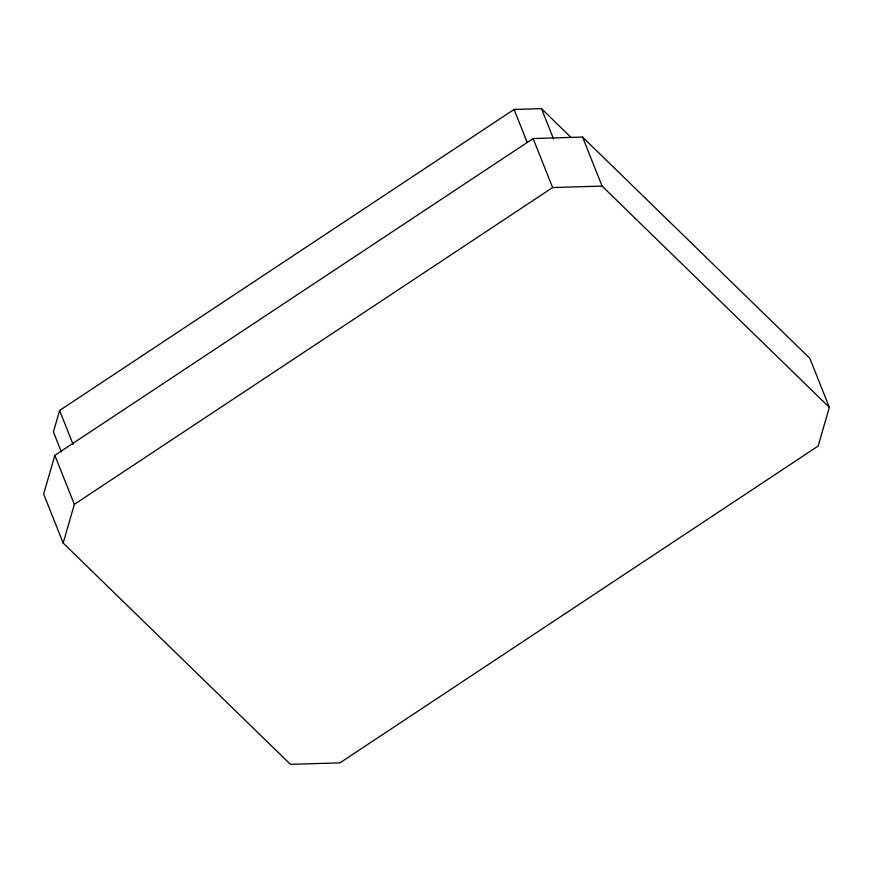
<?xml version="1.0" encoding="UTF-8"?>
<svg xmlns="http://www.w3.org/2000/svg" width="873" height="873" viewBox="0 0 873 873"><rect width="100%" height="100%" fill="white"/><g stroke="black" fill="none" stroke-linecap="round" stroke-linejoin="round"><path stroke-width="1.31" d="M570.767 137.159L541.489 108.656L514.077 109.441L59.604 410.485L53.406 431.917L61.405 452.028M54.846 455.346L43.65 494.042L63.151 543.05L290.447 764.344L339.881 762.882L818.154 446.059L829.35 407.375L809.849 358.356L582.553 137.072L533.119 138.534L54.846 455.346L74.347 504.365L63.151 543.05M74.347 504.365L552.631 187.553L602.064 186.08L829.35 407.375M582.553 137.072L602.064 186.08M541.489 108.656L553.493 138.818M533.119 138.534L552.631 187.553M514.077 109.441L527.074 142.113M59.604 410.485L73.103 444.412"/></g></svg>
